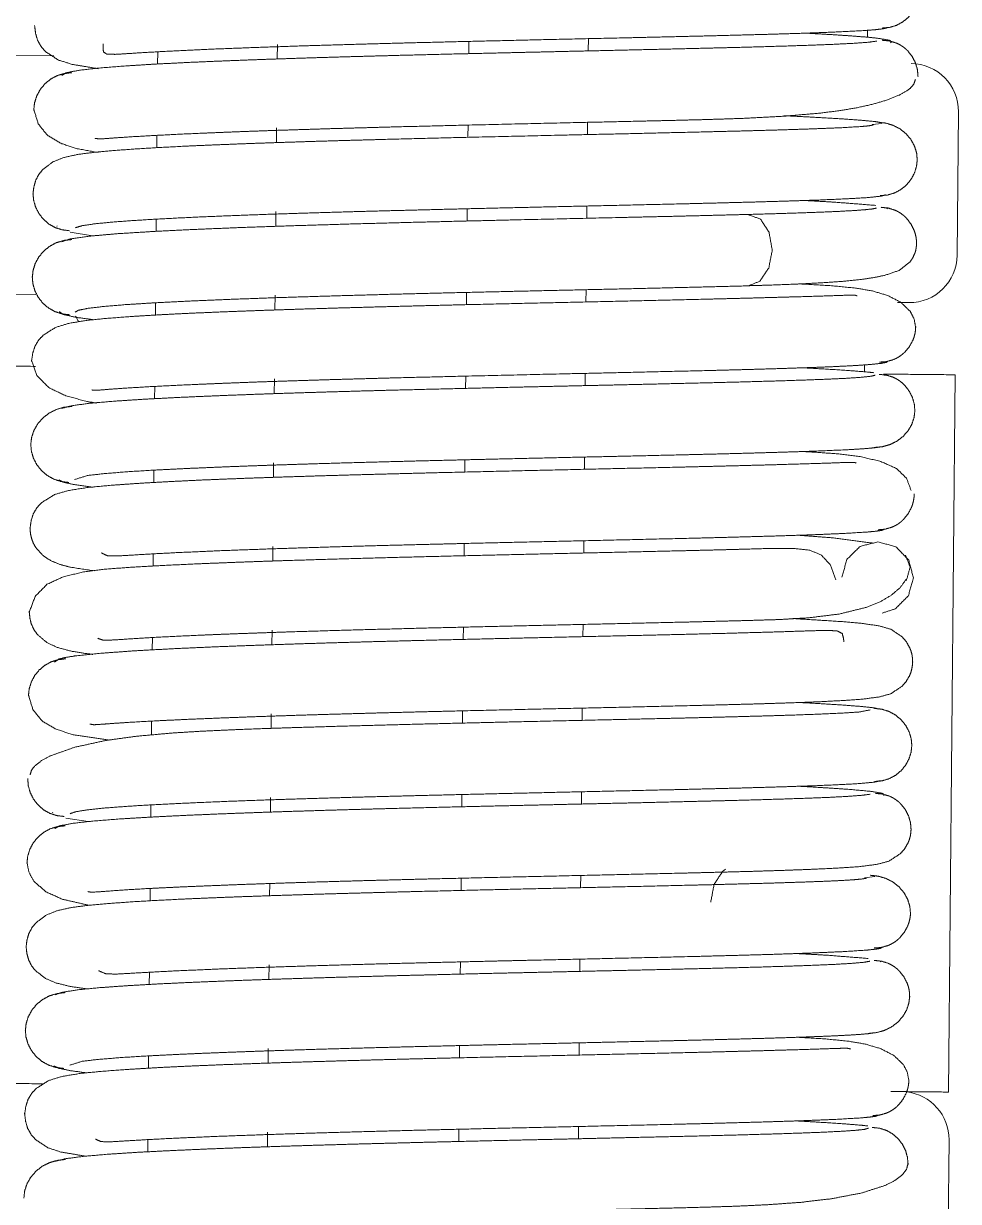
# Paper-space layout 'A3_1' of a CAD drawing. Header units: millimetres. Extents: x 0 to 420, y 0 to 297.
# Drawn here: x 191.699 to 195.608, y 49.193 to 54.119 of the extents above; entities that cross this region are included whole.
import ezdxf

# ---------------------------------------------------------------- set-up
doc = ezdxf.new("R2010")
doc.units = ezdxf.units.MM
doc.layers.add('170', color=7, linetype='Continuous', true_color=0xffffff)

psp = doc.layouts.new('A3_1')

# ---------------------------------------------------------------- linework, layer by layer
at = {"layer": '170', "color": 155, "linetype": 'Continuous', "lineweight": 13}
for p, q in [((195.2276, 54.0617), (195.2279, 54.0912)), ((193.5598, 53.9935), (193.5603, 54.0448)), ((194.0599, 54.005), (194.0604, 54.0562)), ((195.3232, 54.0392), (195.3304, 54.0434)), ((191.0097, 53.9922), (191.8253, 53.9848)), ((192.2598, 54.0011), (192.2593, 53.9497)), ((192.7601, 54.0319), (192.7596, 53.9711)), ((195.6022, 53.1503), (195.6077, 53.7502)), ((194.0567, 53.6552), (194.0572, 53.7065)), ((195.2468, 53.6965), (195.287, 53.7014)), ((192.2566, 53.6521), (192.2562, 53.6001)), ((192.7569, 53.6829), (192.7564, 53.6215)), ((193.5566, 53.6437), (193.5571, 53.695)), ((194.0535, 53.3054), (194.054, 53.3567)), ((192.7537, 53.3326), (192.7532, 53.2712)), ((193.5534, 53.294), (193.5539, 53.3452)), ((195.3088, 53.3447), (195.3119, 53.347)), ((191.8395, 53.273), (191.8378, 53.2703)), ((192.2534, 53.3012), (192.253, 53.2504)), ((191.8938, 53.2461), (191.9876, 53.2319)), ((194.0503, 52.9556), (194.0508, 53.0062)), ((191.0005, 52.9922), (191.7505, 52.9854)), ((192.7505, 52.983), (192.75, 52.9216)), ((193.5502, 52.9442), (193.5507, 52.9948)), ((192.2502, 52.9509), (192.2498, 52.9002)), ((195.3532, 52.9525), (195.4004, 52.9521)), ((195.2148, 52.6625), (195.2151, 52.692)), ((192.7473, 52.6327), (192.7468, 52.5713)), ((193.547, 52.5924), (193.5475, 52.645)), ((194.0471, 52.6052), (194.0476, 52.6564)), ((195.2988, 52.6478), (195.2991, 52.6483)), ((195.5666, 49.6504), (195.594, 52.6503)), ((192.247, 52.6019), (192.2466, 52.5505)), ((192.7441, 52.2824), (192.7436, 52.2217)), ((193.5438, 52.2439), (193.5443, 52.2952)), ((194.044, 52.2553), (194.0444, 52.3066)), ((192.2438, 52.2516), (192.2434, 52.2002)), ((192.741, 51.9327), (192.7404, 51.872)), ((193.5406, 51.8922), (193.5411, 51.9453)), ((194.0408, 51.9055), (194.0412, 51.9568)), ((192.2407, 51.9013), (192.2402, 51.8506)), ((192.7378, 51.5824), (192.7372, 51.521)), ((193.5374, 51.5443), (193.5379, 51.5949)), ((194.0376, 51.5557), (194.038, 51.6063)), ((192.2375, 51.5516), (192.237, 51.5002)), ((192.7346, 51.2328), (192.734, 51.172)), ((193.5342, 51.1938), (193.5347, 51.245)), ((194.0344, 51.2052), (194.0348, 51.2565)), ((192.2343, 51.202), (192.2337, 51.1426)), ((193.5311, 50.844), (193.5315, 50.8952)), ((194.0312, 50.8554), (194.0317, 50.9067)), ((195.2937, 50.8901), (195.3002, 50.894)), ((192.2311, 50.8516), (192.2306, 50.8002)), ((192.7314, 50.8824), (192.7308, 50.8217)), ((191.8205, 50.8209), (191.8191, 50.8187)), ((191.8752, 50.7952), (191.9683, 50.7815)), ((193.5278, 50.4922), (193.5283, 50.5454)), ((194.028, 50.5056), (194.0285, 50.5568)), ((195.2147, 50.5459), (195.2582, 50.5518)), ((192.2279, 50.502), (192.2274, 50.4506)), ((192.7281, 50.5228), (192.7276, 50.472)), ((194.0248, 50.1557), (194.0253, 50.207)), ((192.2247, 50.1516), (192.2242, 50.1002)), ((192.725, 50.1824), (192.7244, 50.1217)), ((193.5246, 50.1424), (193.5251, 50.1949)), ((195.2805, 50.1953), (195.2824, 50.1971)), ((194.0216, 49.8052), (194.0221, 49.8565)), ((192.7218, 49.8327), (192.7213, 49.772)), ((193.5215, 49.7938), (193.5219, 49.845)), ((192.2215, 49.8013), (192.221, 49.7506)), ((190.9704, 49.6924), (191.7204, 49.6855)), ((195.3703, 49.6522), (195.3255, 49.6526)), ((192.7186, 49.4831), (192.718, 49.4217)), ((193.5183, 49.4427), (193.5188, 49.4952)), ((194.0184, 49.4554), (194.0189, 49.5067)), ((195.2701, 49.4982), (195.2702, 49.4985)), ((192.2183, 49.4516), (192.2178, 49.4009)), ((195.5513, 47.5703), (195.5684, 49.4504))]:
    psp.add_line(p, q, dxfattribs=at)
for centre, start, end in [((195.4077, 53.7521), 359.4773, 89.4773), ((195.4022, 53.1521), 269.4773, 359.4773), ((191.7487, 52.7854), 25.5661, 33.1331), ((195.3684, 49.4522), 359.4773, 83.6892)]:
    psp.add_arc(centre, 0.2, start, end, dxfattribs=at)
for points, knots in [([(195.2893, 54.1003), (195.3198, 54.103), (195.3481, 54.1114), (195.3742, 54.1255), (195.3973, 54.1446), (195.4163, 54.1681), (195.4302, 54.1945), (195.4387, 54.2226), (195.4418, 54.2527)], [0, 0, 0.127864, 0.250865, 0.374905, 0.49996, 0.626217, 0.750906, 0.873629, 1, 1]), ([(191.7446, 54.1116), (191.7492, 54.0772), (191.7577, 54.0481), (191.7731, 54.0212), (191.7922, 54.0005), (191.8445, 53.9666), (191.9012, 53.9486), (192.0104, 53.9304)], [0, 0, 0.097376, 0.182114, 0.269148, 0.34808, 0.522929, 0.689551, 1, 1]), ([(192.0318, 54.0342), (192.031, 54.0214), (192.0327, 54.0004), (192.0471, 53.9913), (192.0819, 53.9903), (192.1373, 53.9937), (192.2107, 53.9983), (192.2978, 54.0032), (192.4831, 54.012), (192.6957, 54.0201), (192.9026, 54.027), (193.1232, 54.0334), (193.2265, 54.0362), (193.3311, 54.0389), (193.5774, 54.0449), (193.8829, 54.052), (194.2347, 54.0599), (194.4268, 54.0644), (194.6061, 54.0687), (194.7923, 54.0736), (194.9549, 54.0785), (195.1048, 54.0842), (195.2159, 54.09), (195.2585, 54.0933), (195.2886, 54.0967), (195.3071, 54.1003), (195.3117, 54.1041)], [0, 0, 0.003883, 0.010221, 0.015338, 0.025829, 0.042537, 0.064694, 0.091003, 0.146861, 0.210956, 0.273325, 0.339836, 0.370946, 0.402479, 0.476687, 0.56875, 0.674772, 0.732663, 0.786701, 0.842803, 0.891816, 0.937008, 0.970507, 0.983404, 0.992528, 0.998185, 1, 1]), ([(195.2668, 54.0457), (195.2316, 54.0411), (195.1712, 54.0366), (195.0945, 54.0327), (194.9981, 54.0288), (194.8953, 54.0254), (194.779, 54.022), (194.6653, 54.0189), (194.543, 54.0159), (194.3111, 54.0104), (194.0975, 54.0056), (193.9118, 54.0014), (193.7404, 53.9975), (193.5294, 53.9926), (193.2783, 53.9864), (193.1347, 53.9825), (192.9943, 53.9786), (192.8395, 53.9738), (192.6919, 53.9688), (192.5361, 53.9629), (192.3929, 53.9568), (192.2498, 53.9496), (192.1261, 53.942), (192.0148, 53.9332), (191.932, 53.924), (191.8769, 53.9134), (191.8583, 53.9024)], [0, 0, 0.010412, 0.02812, 0.050609, 0.078863, 0.108983, 0.143039, 0.176337, 0.212151, 0.280085, 0.342629, 0.397002, 0.447209, 0.508992, 0.582552, 0.624604, 0.665731, 0.711075, 0.754311, 0.799963, 0.841936, 0.883862, 0.920151, 0.952848, 0.977223, 0.993668, 1, 1]), ([(195.3231, 54.0487), (195.2698, 54.0578), (195.2271, 54.0621), (195.1733, 54.0665), (195.1136, 54.0706), (195.0452, 54.0748), (194.9732, 54.0788)], [0, 0, 0.15394, 0.276082, 0.429698, 0.599803, 0.794749, 1, 1]), ([(195.4386, 53.897), (195.4361, 53.9268), (195.4281, 53.9547), (195.4145, 53.981), (195.3961, 54.0045), (195.3853, 54.0147), (195.3736, 54.0237), (195.3609, 54.0315), (195.3476, 54.0378), (195.3194, 54.0464), (195.2892, 54.0493)], [0, 0, 0.125985, 0.248243, 0.372954, 0.498627, 0.561068, 0.623527, 0.685955, 0.748259, 0.872316, 1, 1]), ([(191.9001, 53.9135), (191.8682, 53.9101), (191.8387, 53.9012), (191.8114, 53.8864), (191.7875, 53.8667), (191.7678, 53.8425), (191.7533, 53.8154), (191.7445, 53.7866), (191.7413, 53.7559)], [0, 0, 0.129715, 0.253766, 0.37898, 0.504055, 0.630064, 0.753708, 0.875356, 1, 1]), ([(191.9976, 53.6393), (191.9996, 53.638), (192.0262, 53.6369), (192.0768, 53.6407), (192.1524, 53.6458), (192.2454, 53.6511), (192.3486, 53.6563), (192.4644, 53.6614), (192.5857, 53.6663), (192.7169, 53.6711), (192.8493, 53.6754), (192.9882, 53.6797), (193.1278, 53.6836), (193.271, 53.6875), (193.562, 53.6947), (193.9969, 53.7047), (194.2725, 53.7109), (194.4045, 53.7139), (194.5568, 53.7177), (194.7026, 53.7225), (194.8722, 53.7312), (195.0263, 53.7442), (195.1068, 53.7543), (195.1798, 53.7664), (195.2502, 53.7819), (195.3107, 53.7998), (195.3646, 53.8217), (195.4033, 53.8457), (195.4208, 53.8652), (195.4282, 53.8858)], [0, 0, 0.000694, 0.008365, 0.022954, 0.044772, 0.071593, 0.10133, 0.134711, 0.169669, 0.207463, 0.245604, 0.285605, 0.325794, 0.367041, 0.450835, 0.576076, 0.655442, 0.693429, 0.737294, 0.779304, 0.828199, 0.872695, 0.896048, 0.917353, 0.938135, 0.956279, 0.973023, 0.986126, 0.993673, 1, 1]), ([(191.7413, 53.7615), (191.76, 53.6999), (191.7983, 53.6517), (191.8543, 53.6183), (191.9233, 53.5957), (192.0102, 53.5799)], [0, 0, 0.182855, 0.357675, 0.542776, 0.748863, 1, 1]), ([(195.2533, 53.6968), (195.2489, 53.6942), (195.2317, 53.6913), (195.2016, 53.6885), (195.1148, 53.6834), (194.9879, 53.6783), (194.8484, 53.6739), (194.6847, 53.6695), (194.5322, 53.6657), (194.2274, 53.6586), (193.9444, 53.6523), (193.507, 53.6422), (193.2123, 53.6348), (193.0627, 53.6307), (192.9175, 53.6265), (192.7745, 53.6219), (192.6384, 53.6172), (192.5072, 53.6121), (192.385, 53.6068), (192.2698, 53.6009), (192.1658, 53.5947), (192.072, 53.5877), (191.9907, 53.5802), (191.9257, 53.5719), (191.8665, 53.5586), (191.8212, 53.5405), (191.7787, 53.5081), (191.7625, 53.4883), (191.7495, 53.4636), (191.7419, 53.4369), (191.7379, 53.4058)], [0, 0, 0.001437, 0.006259, 0.01464, 0.038755, 0.073975, 0.11267, 0.15805, 0.200361, 0.284871, 0.363354, 0.484641, 0.566379, 0.607867, 0.648142, 0.687789, 0.72556, 0.761948, 0.79586, 0.827843, 0.85672, 0.882808, 0.905426, 0.923594, 0.940415, 0.953945, 0.968776, 0.975856, 0.983611, 0.991306, 1, 1]), ([(195.2928, 53.7039), (195.2584, 53.7093), (195.1985, 53.715), (195.1215, 53.7205), (195.0248, 53.7262), (194.8779, 53.7338)], [0, 0, 0.083532, 0.228239, 0.413685, 0.646409, 1, 1]), ([(195.4356, 53.5471), (195.4328, 53.5777), (195.424, 53.6066), (195.4092, 53.6337), (195.3887, 53.6582), (195.3638, 53.6783), (195.3349, 53.6934), (195.3037, 53.7028), (195.2695, 53.7068)], [0, 0, 0.120345, 0.238591, 0.359597, 0.484531, 0.609907, 0.737478, 0.865097, 1, 1]), ([(195.2804, 53.3992), (195.3115, 53.4021), (195.3403, 53.4106), (195.367, 53.4249), (195.3904, 53.4441), (195.4097, 53.4678), (195.4239, 53.4943), (195.4325, 53.5226), (195.4357, 53.5528)], [0, 0, 0.12899, 0.252655, 0.377419, 0.50248, 0.628514, 0.752613, 0.874651, 1, 1]), ([(191.738, 53.4117), (191.7406, 53.3811), (191.7487, 53.3523), (191.7625, 53.3252), (191.7814, 53.3008), (191.8046, 53.2808), (191.8311, 53.2658), (191.8598, 53.2565), (191.891, 53.2527)], [0, 0, 0.125601, 0.24791, 0.372204, 0.49833, 0.623439, 0.748041, 0.871395, 1, 1]), ([(191.9151, 53.2651), (191.9422, 53.2734), (191.9949, 53.2814), (192.0658, 53.2885), (192.1566, 53.2953), (192.2543, 53.3013), (192.3656, 53.307), (192.4754, 53.312), (192.5944, 53.3167), (192.7055, 53.3208), (192.8225, 53.3247), (192.927, 53.328), (193.0347, 53.3312), (193.1266, 53.3337), (193.22, 53.3362), (193.3916, 53.3406), (193.6032, 53.3458), (193.8555, 53.3516), (194.1412, 53.358), (194.4467, 53.365), (194.605, 53.3689), (194.7513, 53.3727), (194.8974, 53.3769), (195.0238, 53.3812), (195.137, 53.386), (195.2216, 53.3909), (195.2799, 53.3966), (195.3026, 53.4025)], [0, 0, 0.008329, 0.024056, 0.045046, 0.0719, 0.100748, 0.133608, 0.165988, 0.201099, 0.233876, 0.268375, 0.299196, 0.330953, 0.358059, 0.385602, 0.436202, 0.49858, 0.572976, 0.657212, 0.747282, 0.793955, 0.837077, 0.880165, 0.917456, 0.950857, 0.975813, 0.993082, 1, 1]), ([(195.2625, 53.3586), (195.0904, 53.3721), (194.9682, 53.379)], [0, 0, 0.585079, 1, 1]), ([(194.7277, 53.3208), (194.5672, 53.3167), (194.3941, 53.3125), (194.1984, 53.3081), (193.7684, 53.2984), (193.5415, 53.2931), (193.3049, 53.2873), (193.0733, 53.2811), (192.8424, 53.2741), (192.6268, 53.2668), (192.4225, 53.2585), (192.2438, 53.2498), (192.0897, 53.2401), (191.9726, 53.2299), (191.8939, 53.2186), (191.859, 53.2067)], [0, 0, 0.055881, 0.116142, 0.184246, 0.333944, 0.412936, 0.495327, 0.575937, 0.656361, 0.731433, 0.802605, 0.864858, 0.918597, 0.959522, 0.987175, 1, 1]), ([(194.7261, 53.3207), (194.7798, 53.3014), (194.8159, 53.2462), (194.8291, 53.1715)], [0, 0, 0.287106, 0.618658, 1, 1]), ([(195.2652, 53.3473), (195.2471, 53.3437), (195.2147, 53.3403), (195.1678, 53.3369), (195.1065, 53.3336), (195.0309, 53.3304), (194.9422, 53.3271), (194.8411, 53.324), (194.7277, 53.3208)], [0, 0, 0.034154, 0.094765, 0.182055, 0.296079, 0.436518, 0.601351, 0.789241, 1, 1]), ([(195.4325, 53.1971), (195.4321, 53.212), (195.4302, 53.2266), (195.4269, 53.241), (195.422, 53.2551), (195.4085, 53.2817), (195.3903, 53.3052), (195.3796, 53.3155), (195.3679, 53.3246), (195.3553, 53.3324), (195.342, 53.3388), (195.314, 53.3475), (195.2841, 53.3506)], [0, 0, 0.062532, 0.124515, 0.186978, 0.2497, 0.375183, 0.500538, 0.562965, 0.625328, 0.687599, 0.74971, 0.873162, 1, 1]), ([(191.9005, 53.2158), (191.8671, 53.2121), (191.8364, 53.2029), (191.8079, 53.1878), (191.7831, 53.1678), (191.7626, 53.1433), (191.7476, 53.1159), (191.7384, 53.0868), (191.7351, 53.0557)], [0, 0, 0.132191, 0.257888, 0.38432, 0.50955, 0.635074, 0.757438, 0.877485, 1, 1]), ([(194.7293, 53.0227), (194.7796, 53.0241), (194.8276, 53.0255), (194.9438, 53.03), (195.0465, 53.0355), (195.1272, 53.0412), (195.1994, 53.0486), (195.2535, 53.0566), (195.3011, 53.0665), (195.3593, 53.0865), (195.4048, 53.1219), (195.4162, 53.1381), (195.4259, 53.1597), (195.4287, 53.1693), (195.431, 53.1808), (195.432, 53.1911), (195.4326, 53.2028)], [0, 0, 0.06439, 0.125926, 0.274841, 0.406594, 0.510198, 0.603213, 0.673208, 0.735525, 0.814359, 0.888256, 0.91357, 0.94394, 0.956765, 0.971671, 0.984991, 1, 1]), ([(194.8291, 53.1715), (194.8291, 53.1715), (194.8145, 53.0968), (194.7774, 53.0416), (194.7293, 53.0221)], [0, 0, 0.000106, 0.391312, 0.73327, 1, 1]), ([(191.7351, 53.0615), (191.7377, 53.0307), (191.746, 53.0018), (191.7599, 52.9745), (191.7791, 52.95), (191.8025, 52.9299), (191.8295, 52.9147), (191.8586, 52.9052), (191.8903, 52.9013)], [0, 0, 0.12489, 0.246755, 0.370534, 0.496575, 0.621622, 0.74674, 0.870529, 1, 1]), ([(191.9142, 52.9119), (191.9274, 52.9199), (191.9651, 52.9277), (192.0312, 52.9357), (192.1236, 52.9435), (192.2474, 52.9513), (192.3955, 52.9587), (192.573, 52.9661), (192.7704, 52.9732), (192.9939, 52.9801), (193.2304, 52.9867), (193.4857, 52.9931), (193.7439, 52.9991), (194.2626, 53.0108), (194.5053, 53.0166), (194.7285, 53.0221)], [0, 0, 0.005471, 0.019134, 0.042757, 0.075642, 0.119635, 0.172208, 0.235223, 0.305296, 0.384606, 0.468515, 0.559076, 0.650668, 0.834691, 0.920813, 1, 1]), ([(195.4289, 52.8471), (195.4225, 52.883), (195.4067, 52.9147), (195.3669, 52.9532), (195.3112, 52.9821), (195.2479, 53.0009), (195.1772, 53.0129), (195.0773, 53.0226), (194.9691, 53.029), (194.9394, 53.0305)], [0, 0, 0.064462, 0.126881, 0.224699, 0.335515, 0.452228, 0.578881, 0.756048, 0.947504, 1, 1]), ([(195.1848, 52.9798), (195.176, 52.9829), (195.1566, 52.9834), (195.1285, 52.9826), (195.0465, 52.9799), (194.944, 52.9767), (194.8211, 52.9733), (194.6874, 52.9698), (194.5387, 52.9661), (194.2256, 52.9588), (193.8914, 52.9513), (193.544, 52.9433), (193.3702, 52.9391), (193.1984, 52.9346), (193.031, 52.93), (192.8693, 52.9252), (192.7107, 52.92), (192.5611, 52.9145), (192.4157, 52.9085), (192.2826, 52.902), (192.1583, 52.8945), (192.0513, 52.8866), (191.9636, 52.8779), (191.8878, 52.8653), (191.8326, 52.8485), (191.781, 52.8157), (191.7617, 52.7954), (191.746, 52.7689), (191.737, 52.74), (191.7319, 52.7057)], [0, 0, 0.002647, 0.008103, 0.016034, 0.039189, 0.068137, 0.10285, 0.140589, 0.182569, 0.270961, 0.365291, 0.463358, 0.512439, 0.560932, 0.608191, 0.653854, 0.698628, 0.740868, 0.781949, 0.819557, 0.854693, 0.884988, 0.909859, 0.931535, 0.947819, 0.965071, 0.972976, 0.981682, 0.990216, 1, 1]), ([(191.8481, 52.9137), (191.8657, 52.902), (191.9201, 52.8902), (191.9913, 52.8806)], [0, 0, 0.142238, 0.516969, 1, 1]), ([(195.2771, 52.7031), (195.3073, 52.7054), (195.3356, 52.7135), (195.349, 52.7196), (195.3618, 52.7271), (195.3737, 52.736), (195.3846, 52.746), (195.4033, 52.7691), (195.4174, 52.7953), (195.4225, 52.8092), (195.4262, 52.8235), (195.4283, 52.838), (195.429, 52.8528)], [0, 0, 0.127412, 0.251238, 0.313455, 0.375865, 0.438257, 0.50066, 0.625823, 0.751033, 0.81361, 0.87588, 0.937664, 1, 1]), ([(191.732, 52.7116), (191.7541, 52.6472), (191.8046, 52.5964), (191.8751, 52.5624), (191.9636, 52.5386), (192.0035, 52.5315)], [0, 0, 0.194257, 0.398888, 0.622423, 0.884207, 1, 1]), ([(191.9842, 52.5872), (191.9863, 52.5859), (192.0124, 52.5859), (192.0614, 52.59), (192.1311, 52.5949), (192.2163, 52.5999), (192.314, 52.605), (192.4242, 52.6101), (192.5435, 52.615), (192.6727, 52.6199), (192.8076, 52.6245), (192.9496, 52.6289), (193.0935, 52.6331), (193.2417, 52.6371), (193.5334, 52.6443), (193.9651, 52.6543), (194.2471, 52.6606), (194.5542, 52.6678), (194.7084, 52.6718), (194.8754, 52.6766), (195.0194, 52.6816), (195.0893, 52.6845), (195.1503, 52.6874), (195.2054, 52.6907), (195.2494, 52.6942), (195.2839, 52.698), (195.3055, 52.702), (195.3142, 52.7073)], [0, 0, 0.000721, 0.008556, 0.023286, 0.044254, 0.069837, 0.099191, 0.132261, 0.168065, 0.206842, 0.247332, 0.289926, 0.333113, 0.377563, 0.465075, 0.594561, 0.679154, 0.77127, 0.817535, 0.867637, 0.910856, 0.931833, 0.950147, 0.966703, 0.979922, 0.990344, 0.996919, 1, 1]), ([(195.2529, 52.659), (195.2322, 52.6612), (195.1529, 52.6678), (195.0447, 52.6746), (194.9597, 52.6793)], [0, 0, 0.070673, 0.341327, 0.710415, 1, 1]), ([(195.2599, 52.6488), (195.243, 52.6441), (195.2006, 52.6396), (195.1399, 52.6356), (195.0587, 52.6318), (194.9686, 52.6283), (194.8641, 52.6249), (194.7598, 52.6219), (194.6462, 52.6189), (194.5395, 52.6162), (194.326, 52.6112), (194.1321, 52.6068), (193.957, 52.6029), (193.7677, 52.5986), (193.5364, 52.5932), (193.2648, 52.5865), (193.1214, 52.5827), (192.9621, 52.5781), (192.8086, 52.5734), (192.645, 52.5678), (192.4926, 52.5619), (192.3381, 52.5551), (192.2014, 52.5479), (192.0742, 52.5396), (191.9745, 52.5309), (191.8999, 52.5209), (191.8607, 52.5105)], [0, 0, 0.005147, 0.017659, 0.035536, 0.059414, 0.085901, 0.116623, 0.147251, 0.180653, 0.211988, 0.274723, 0.331693, 0.38316, 0.438764, 0.506734, 0.586538, 0.62868, 0.675508, 0.720608, 0.768702, 0.813498, 0.858931, 0.899141, 0.936569, 0.96599, 0.988098, 1, 1]), ([(195.4257, 52.4971), (195.4232, 52.5272), (195.4152, 52.5555), (195.4017, 52.5821), (195.3833, 52.6059), (195.3725, 52.6163), (195.3608, 52.6255), (195.3481, 52.6334), (195.3348, 52.64), (195.3066, 52.6488), (195.2764, 52.6521)], [0, 0, 0.126419, 0.249188, 0.374117, 0.500028, 0.562508, 0.624991, 0.68727, 0.749542, 0.872969, 1, 1]), ([(191.9022, 52.5182), (191.867, 52.5142), (191.8347, 52.5048), (191.8048, 52.4895), (191.7789, 52.4692), (191.7574, 52.4443), (191.7417, 52.4167), (191.7321, 52.3873), (191.7287, 52.356)], [0, 0, 0.135197, 0.262938, 0.390855, 0.516323, 0.641214, 0.762055, 0.880063, 1, 1]), ([(195.2551, 52.346), (195.2897, 52.3494), (195.3214, 52.3582), (195.3507, 52.3728), (195.3763, 52.3925), (195.3974, 52.4166), (195.4129, 52.4435), (195.4224, 52.4722), (195.4258, 52.5028)], [0, 0, 0.135484, 0.263397, 0.391289, 0.516811, 0.64161, 0.762372, 0.880202, 1, 1]), ([(191.7287, 52.3616), (191.7314, 52.3307), (191.7399, 52.3015), (191.7542, 52.274), (191.7739, 52.2493), (191.7979, 52.2289), (191.8255, 52.2135), (191.8555, 52.2039), (191.8881, 52.1997)], [0, 0, 0.123536, 0.244371, 0.367356, 0.493072, 0.618274, 0.744137, 0.869022, 1, 1]), ([(191.9119, 52.2122), (191.9683, 52.2293), (192.0407, 52.2374), (192.1408, 52.2452), (192.2519, 52.2519), (192.3813, 52.2583), (192.5083, 52.2638), (192.6466, 52.2691), (192.7731, 52.2735), (192.9062, 52.2777), (193.0213, 52.2811), (193.1395, 52.2844), (193.3407, 52.2897), (193.5455, 52.2947), (193.728, 52.299), (193.9938, 52.305), (194.1908, 52.3094), (194.4418, 52.3152), (194.5753, 52.3184), (194.7301, 52.3224), (194.8698, 52.3264), (195.0146, 52.3312), (195.131, 52.3361), (195.1828, 52.339), (195.2243, 52.3419), (195.2574, 52.3451), (195.2786, 52.3484)], [0, 0, 0.017486, 0.039079, 0.06885, 0.101846, 0.14028, 0.177965, 0.219023, 0.256566, 0.296057, 0.330185, 0.365256, 0.424951, 0.485705, 0.539847, 0.61868, 0.677119, 0.751575, 0.791161, 0.837108, 0.878557, 0.921509, 0.956064, 0.971436, 0.983769, 0.993642, 1, 1]), ([(195.4102, 52.166), (195.3905, 52.2174), (195.3493, 52.2579), (195.2793, 52.2891), (195.1907, 52.3091), (195.1021, 52.3198), (195.0082, 52.3264), (194.953, 52.3295)], [0, 0, 0.106133, 0.217361, 0.365071, 0.540163, 0.712212, 0.893475, 1, 1]), ([(195.1804, 52.2808), (195.1739, 52.2834), (195.1573, 52.284), (195.1327, 52.2833), (195.0599, 52.2808), (194.9667, 52.2778), (194.8539, 52.2745), (194.7282, 52.2711), (194.5878, 52.2675), (194.4412, 52.264), (194.123, 52.2567), (193.7837, 52.2491), (193.4356, 52.2409), (193.2627, 52.2365), (193.0933, 52.232), (192.9288, 52.2273), (192.7649, 52.2221), (192.6097, 52.2167), (192.4559, 52.2106), (192.3148, 52.2039), (192.1805, 52.1962), (192.0645, 52.1881), (191.9683, 52.1791), (191.886, 52.1661), (191.8281, 52.1492), (191.7748, 52.1161), (191.7554, 52.0957), (191.7395, 52.069), (191.7305, 52.0402), (191.7254, 52.0058)], [0, 0, 0.001984, 0.006656, 0.013603, 0.034145, 0.060454, 0.092291, 0.127747, 0.167373, 0.208723, 0.29852, 0.394235, 0.492454, 0.54123, 0.589034, 0.63547, 0.681706, 0.725502, 0.768939, 0.808782, 0.846714, 0.879527, 0.906786, 0.93028, 0.947285, 0.964995, 0.972922, 0.981688, 0.990199, 1, 1]), ([(191.8467, 52.2103), (191.8659, 52.2006), (191.9112, 52.1907), (191.9891, 52.18)], [0, 0, 0.146947, 0.463652, 1, 1]), ([(195.2715, 52.0021), (195.3015, 52.0046), (195.3296, 52.0128), (195.343, 52.019), (195.3558, 52.0266), (195.3676, 52.0355), (195.3784, 52.0456), (195.3971, 52.0688), (195.4111, 52.0951), (195.4162, 52.1091), (195.4199, 52.1235), (195.422, 52.1381), (195.4227, 52.1529)], [0, 0, 0.126779, 0.250189, 0.31233, 0.374623, 0.43701, 0.499377, 0.624728, 0.750222, 0.812949, 0.875436, 0.937443, 1, 1]), ([(191.7255, 52.0117), (191.7274, 51.987), (191.7321, 51.965), (191.7404, 51.9439), (191.7511, 51.926), (191.78, 51.8942), (191.812, 51.8731), (191.8527, 51.8563), (191.8948, 51.8455), (191.9945, 51.8302)], [0, 0, 0.068814, 0.131131, 0.194026, 0.252006, 0.370952, 0.477434, 0.599428, 0.720189, 1, 1]), ([(192.0237, 51.9051), (192.0499, 51.8934), (192.0937, 51.8928), (192.1585, 51.8965), (192.2385, 51.9012), (192.3318, 51.9061), (192.5263, 51.9147), (192.7468, 51.9227), (192.9592, 51.9294), (193.1839, 51.9358), (193.3939, 51.9411), (193.5172, 51.9441), (193.7938, 51.9506), (194.1217, 51.958), (194.48, 51.9663), (194.6543, 51.9707), (194.8338, 51.9757), (194.9884, 51.9807), (195.1278, 51.9866), (195.2273, 51.9927), (195.2637, 51.9961), (195.2874, 51.9997), (195.2999, 52.0052)], [0, 0, 0.008773, 0.022119, 0.041889, 0.066292, 0.094754, 0.15407, 0.221296, 0.286072, 0.354552, 0.418555, 0.45614, 0.54043, 0.640355, 0.749573, 0.802695, 0.857396, 0.90453, 0.947035, 0.977411, 0.988539, 0.995856, 1, 1]), ([(195.2467, 51.9467), (195.0802, 51.9684), (194.9318, 51.9795)], [0, 0, 0.530032, 1, 1]), ([(195.0955, 51.7926), (195.0729, 51.8541), (195.0349, 51.896), (194.9859, 51.9168), (194.9165, 51.9241), (194.8262, 51.924), (194.7142, 51.9209), (194.5932, 51.9177), (194.4611, 51.9145), (194.1866, 51.9082), (193.9025, 51.9018), (193.6261, 51.8955), (193.3479, 51.8888), (193.0752, 51.8816), (192.8161, 51.8739), (192.686, 51.8696), (192.5624, 51.865), (192.4413, 51.8602), (192.3294, 51.8551), (192.2243, 51.8497), (192.1281, 51.8439), (192.0359, 51.8368), (191.9496, 51.8257), (191.8655, 51.8058), (191.7965, 51.7739), (191.7471, 51.7232), (191.7221, 51.6559)], [0, 0, 0.018631, 0.034694, 0.04982, 0.069625, 0.095286, 0.127121, 0.161528, 0.199065, 0.277103, 0.357837, 0.436386, 0.515484, 0.592989, 0.666651, 0.703634, 0.738781, 0.77321, 0.805035, 0.834948, 0.862315, 0.888594, 0.913342, 0.937879, 0.959499, 0.979595, 1, 1]), ([(195.12, 51.8033), (195.1413, 51.8778), (195.1961, 51.9325), (195.2712, 51.9513), (195.346, 51.9311), (195.3998, 51.8754), (195.4197, 51.8005)], [0, 0, 0.166725, 0.333381, 0.49998, 0.666598, 0.833263, 1, 1]), ([(195.3902, 51.7904), (195.4056, 51.8454), (195.3863, 51.8955)], [0, 0, 0.515309, 1, 1]), ([(192.0095, 51.548), (192.0319, 51.54), (192.0791, 51.5413), (192.1503, 51.5462), (192.2402, 51.5516), (192.3444, 51.5569), (192.4548, 51.5619), (192.5739, 51.5667), (192.6964, 51.5711), (192.8261, 51.5755), (193.0847, 51.5832), (193.3573, 51.5904), (193.6372, 51.5971), (193.9151, 51.6034), (194.1997, 51.6098), (194.4744, 51.6161), (194.6049, 51.6194), (194.7285, 51.6226), (194.8568, 51.6265), (194.9798, 51.6337), (195.1094, 51.6496), (195.2249, 51.6782), (195.2797, 51.7007), (195.3259, 51.7274), (195.3635, 51.7596), (195.39, 51.796)], [0, 0, 0.006955, 0.020712, 0.041509, 0.067789, 0.098195, 0.130419, 0.16517, 0.200912, 0.238723, 0.314151, 0.393652, 0.475283, 0.556309, 0.639323, 0.719427, 0.757476, 0.793525, 0.830936, 0.866865, 0.904945, 0.939637, 0.956878, 0.972443, 0.986882, 1, 1]), ([(195.4197, 51.8005), (195.4197, 51.8005), (195.3984, 51.726), (195.3436, 51.6713), (195.2889, 51.6537)], [0, 0, 0.000097, 0.364863, 0.729491, 1, 1]), ([(191.7222, 51.6616), (191.7252, 51.6324), (191.7313, 51.6071), (191.7427, 51.583), (191.757, 51.5636), (191.7964, 51.53), (191.8395, 51.51), (191.8985, 51.4942), (191.9636, 51.4839), (191.9881, 51.4808)], [0, 0, 0.082311, 0.155124, 0.229662, 0.297267, 0.442242, 0.575397, 0.746168, 0.930758, 1, 1]), ([(195.4163, 51.4472), (195.4156, 51.4641), (195.4134, 51.4796), (195.4094, 51.4949), (195.4041, 51.5085), (195.3894, 51.5345), (195.3728, 51.5538), (195.3256, 51.5858), (195.2768, 51.5998), (195.2057, 51.6105), (195.1226, 51.6179), (194.9154, 51.6308)], [0, 0, 0.028812, 0.055359, 0.082238, 0.107017, 0.157683, 0.200869, 0.297684, 0.38389, 0.505925, 0.647539, 1, 1]), ([(195.128, 51.5329), (195.1277, 51.5454), (195.1217, 51.5683), (195.1012, 51.579), (195.0596, 51.5814), (194.9966, 51.5797), (194.9178, 51.5771), (194.8254, 51.5742), (194.6329, 51.5689), (194.4145, 51.5635), (194.2039, 51.5587), (193.8772, 51.5514), (193.6496, 51.5462), (193.374, 51.5396), (193.2229, 51.5357), (193.046, 51.5309), (192.8748, 51.5258), (192.6852, 51.5195), (192.5087, 51.5128), (192.3258, 51.5047), (192.167, 51.496), (192.0217, 51.4856), (191.9155, 51.4746), (191.8752, 51.4683), (191.8475, 51.4618), (191.8286, 51.449)], [0, 0, 0.003749, 0.010827, 0.017771, 0.030235, 0.049114, 0.072735, 0.100399, 0.158072, 0.223499, 0.286577, 0.384425, 0.452586, 0.53515, 0.580425, 0.633416, 0.684678, 0.741488, 0.794381, 0.849202, 0.896847, 0.940466, 0.972435, 0.984633, 0.993167, 1, 1]), ([(191.8753, 51.4622), (191.8439, 51.4589), (191.815, 51.4501), (191.7881, 51.4355), (191.7645, 51.4159), (191.7451, 51.3919), (191.7309, 51.365), (191.7222, 51.3363), (191.719, 51.3057)], [0, 0, 0.128745, 0.252091, 0.376862, 0.501869, 0.628031, 0.752218, 0.874487, 1, 1]), ([(191.9755, 51.1895), (191.9918, 51.1866), (192.0154, 51.1879), (192.0477, 51.1903), (192.089, 51.1933), (192.1369, 51.1964), (192.2461, 51.2026), (192.3749, 51.2087), (192.514, 51.2145), (192.6672, 51.2203), (192.8229, 51.2255), (192.9877, 51.2305), (193.155, 51.2352), (193.3269, 51.2397), (193.5014, 51.244), (193.8505, 51.2521), (194.1875, 51.2596), (194.5019, 51.2669), (194.6471, 51.2706), (194.7868, 51.2744), (194.9136, 51.2785), (195.0307, 51.2831), (195.1302, 51.2881), (195.2092, 51.2938), (195.2776, 51.3031), (195.325, 51.3162), (195.3715, 51.3472), (195.3882, 51.3662), (195.4033, 51.3918), (195.4087, 51.4053), (195.4129, 51.4205), (195.4153, 51.436), (195.4164, 51.4529)], [0, 0, 0.004705, 0.011418, 0.020578, 0.03232, 0.045942, 0.076925, 0.11349, 0.152937, 0.196392, 0.240563, 0.287292, 0.334725, 0.383446, 0.432927, 0.53192, 0.62746, 0.716585, 0.757744, 0.797353, 0.833321, 0.866531, 0.894765, 0.917215, 0.93678, 0.950743, 0.966576, 0.973751, 0.982158, 0.98629, 0.990762, 0.9952, 1, 1]), ([(191.7191, 51.3115), (191.7379, 51.2496), (191.7774, 51.201), (191.8351, 51.1676), (191.9065, 51.1449), (192.0573, 51.1222)], [0, 0, 0.153656, 0.302145, 0.460277, 0.638147, 1, 1]), ([(195.2392, 51.2487), (195.1947, 51.2402), (195.1261, 51.2356), (195.0276, 51.231), (194.9163, 51.227), (194.7852, 51.2231), (194.6562, 51.2196), (194.515, 51.216), (194.386, 51.213), (194.1328, 51.2072), (193.7812, 51.1993), (193.5455, 51.1938), (193.3005, 51.1879), (193.0612, 51.1815), (192.9418, 51.178), (192.8258, 51.1745), (192.7038, 51.1705), (192.5857, 51.1661), (192.4476, 51.1598), (192.3164, 51.1517), (192.1711, 51.1385), (192.0414, 51.1206), (191.9131, 51.0926), (191.8136, 51.0575), (191.7717, 51.0352), (191.7424, 51.0111), (191.7311, 50.9944), (191.726, 50.977)], [0, 0, 0.012706, 0.032024, 0.059707, 0.090955, 0.127763, 0.163988, 0.203636, 0.239863, 0.310947, 0.409686, 0.475843, 0.544649, 0.611851, 0.645367, 0.677938, 0.712219, 0.745396, 0.784195, 0.821098, 0.862042, 0.898802, 0.935657, 0.96528, 0.978597, 0.989231, 0.994903, 1, 1]), ([(195.2766, 51.2523), (195.2503, 51.2577), (195.1984, 51.2633), (195.1293, 51.2687), (195.0398, 51.2743), (194.9456, 51.2795)], [0, 0, 0.080792, 0.237798, 0.44649, 0.716149, 1, 1]), ([(195.413, 51.0972), (195.4103, 51.1277), (195.4018, 51.1564), (195.3876, 51.1833), (195.368, 51.2076), (195.344, 51.2275), (195.3165, 51.2425), (195.2867, 51.2516), (195.2541, 51.2554)], [0, 0, 0.122988, 0.243297, 0.365967, 0.491494, 0.616727, 0.742843, 0.868237, 1, 1]), ([(195.257, 50.949), (195.2883, 50.952), (195.3172, 50.9605), (195.344, 50.9747), (195.3676, 50.994), (195.387, 51.0177), (195.4012, 51.0443), (195.4099, 51.0726), (195.4131, 51.1029)], [0, 0, 0.129416, 0.253265, 0.378127, 0.50324, 0.629249, 0.753143, 0.874981, 1, 1]), ([(191.716, 50.9617), (191.7186, 50.9312), (191.7267, 50.9024), (191.7403, 50.8753), (191.7592, 50.851), (191.7823, 50.831), (191.8087, 50.816), (191.8373, 50.8067), (191.8684, 50.803)], [0, 0, 0.125796, 0.248258, 0.37263, 0.49883, 0.623849, 0.748346, 0.87158, 1, 1]), ([(191.8931, 50.8146), (191.9174, 50.8229), (191.9672, 50.8309), (192.035, 50.838), (192.123, 50.8448), (192.2191, 50.8508), (192.3292, 50.8565), (192.4381, 50.8615), (192.5562, 50.8663), (192.6664, 50.8704), (192.7825, 50.8743), (192.8861, 50.8776), (192.9929, 50.8808), (193.0843, 50.8834), (193.1772, 50.8859), (193.3483, 50.8903), (193.5597, 50.8955), (193.8124, 50.9013), (194.0995, 50.9078), (194.4068, 50.9148), (194.566, 50.9186), (194.713, 50.9224), (194.8603, 50.9267), (194.9887, 50.9309), (195.1051, 50.9357), (195.1932, 50.9406), (195.2541, 50.9462), (195.2788, 50.9521)], [0, 0, 0.007561, 0.022447, 0.042538, 0.068591, 0.096967, 0.129484, 0.161637, 0.196498, 0.229029, 0.263271, 0.293827, 0.325363, 0.352311, 0.379735, 0.430195, 0.49255, 0.567116, 0.651803, 0.742454, 0.7894, 0.832756, 0.876232, 0.914108, 0.948481, 0.974478, 0.992537, 1, 1]), ([(195.2388, 50.8961), (195.2044, 50.8914), (195.1447, 50.887), (195.068, 50.883), (194.9717, 50.8792), (194.8693, 50.8758), (194.7537, 50.8723), (194.6405, 50.8693), (194.5187, 50.8663), (194.2874, 50.8608), (194.0738, 50.856), (193.8881, 50.8518), (193.7166, 50.8479), (193.5056, 50.843), (193.2544, 50.8368), (193.1108, 50.8329), (192.9705, 50.829), (192.8157, 50.8242), (192.6681, 50.8192), (192.5118, 50.8134), (192.3679, 50.8072), (192.2242, 50.8), (192.0998, 50.7925), (191.9884, 50.7837), (191.9055, 50.7745), (191.8497, 50.764), (191.8301, 50.753)], [0, 0, 0.010167, 0.027711, 0.050175, 0.0784, 0.108397, 0.142272, 0.1754, 0.211075, 0.278832, 0.341364, 0.395754, 0.445985, 0.507779, 0.581344, 0.623389, 0.664504, 0.709842, 0.753088, 0.798861, 0.841026, 0.88317, 0.919639, 0.952377, 0.976782, 0.993416, 1, 1]), ([(195.2923, 50.8995), (195.2382, 50.9084), (195.1456, 50.9167), (195.0137, 50.9253), (194.9443, 50.9292)], [0, 0, 0.156944, 0.422905, 0.801034, 1, 1]), ([(195.4098, 50.7472), (195.4072, 50.777), (195.3992, 50.805), (195.3857, 50.8313), (195.3673, 50.8548), (195.3566, 50.865), (195.3448, 50.874), (195.3322, 50.8818), (195.3188, 50.8881), (195.2907, 50.8967), (195.2605, 50.8996)], [0, 0, 0.126095, 0.248458, 0.373232, 0.498893, 0.561323, 0.623748, 0.686136, 0.748481, 0.87244, 1, 1]), ([(191.8723, 50.7639), (191.8402, 50.7605), (191.8106, 50.7515), (191.7832, 50.7367), (191.7592, 50.717), (191.7393, 50.6927), (191.7248, 50.6656), (191.716, 50.6367), (191.7127, 50.606)], [0, 0, 0.129931, 0.254132, 0.379498, 0.504568, 0.630548, 0.754057, 0.875576, 1, 1]), ([(191.9673, 50.4888), (191.9809, 50.4861), (192.0331, 50.4892), (192.1148, 50.4954), (192.2171, 50.5015), (192.3375, 50.5073), (192.4698, 50.513), (192.6164, 50.5187), (192.7682, 50.524), (192.9295, 50.5291), (193.095, 50.5338), (193.2657, 50.5384), (193.4397, 50.5427), (193.7893, 50.5509), (194.129, 50.5585), (194.4498, 50.5659), (194.5995, 50.5696), (194.7462, 50.5735), (194.8797, 50.5777), (195.0047, 50.5824), (195.1108, 50.5876), (195.1954, 50.5934), (195.2677, 50.6028), (195.3169, 50.616), (195.3646, 50.6472), (195.3815, 50.6662), (195.3966, 50.6919), (195.4021, 50.7054), (195.4064, 50.7206), (195.4088, 50.7361), (195.4098, 50.753)], [0, 0, 0.003941, 0.018766, 0.041965, 0.071006, 0.105154, 0.142665, 0.18423, 0.227266, 0.272992, 0.319916, 0.368296, 0.417593, 0.516682, 0.612934, 0.70385, 0.746299, 0.78786, 0.825723, 0.861156, 0.891253, 0.915275, 0.935917, 0.95035, 0.966504, 0.9737, 0.98215, 0.986281, 0.990764, 0.995193, 1, 1]), ([(191.7128, 50.6117), (191.7216, 50.5683), (191.7428, 50.5306), (191.7922, 50.4882), (191.8601, 50.4569), (191.9699, 50.4321)], [0, 0, 0.130023, 0.257403, 0.449081, 0.668811, 1, 1]), ([(195.2241, 50.5466), (195.2207, 50.5443), (195.2045, 50.5415), (195.175, 50.5387), (195.1352, 50.5361), (195.0841, 50.5335), (195.0269, 50.5311), (194.9609, 50.5287), (194.823, 50.5243), (194.6611, 50.5199), (194.5097, 50.5161), (194.2052, 50.509), (193.9216, 50.5027), (193.635, 50.4962), (193.3383, 50.489), (193.19, 50.4852), (193.0407, 50.4811), (192.8958, 50.4769), (192.7526, 50.4724), (192.6159, 50.4676), (192.4835, 50.4626), (192.3597, 50.4572), (192.2429, 50.4514), (192.1379, 50.4451), (192.0438, 50.4381), (191.963, 50.4305), (191.8984, 50.4222), (191.8393, 50.4089), (191.7937, 50.3907), (191.7506, 50.3583), (191.7342, 50.3385), (191.7209, 50.3137), (191.7132, 50.287), (191.709, 50.2559)], [0, 0, 0.001134, 0.005685, 0.013907, 0.024982, 0.039159, 0.055051, 0.073366, 0.111618, 0.156528, 0.198534, 0.282985, 0.361648, 0.441133, 0.523446, 0.564599, 0.605994, 0.646199, 0.685942, 0.723871, 0.760612, 0.794979, 0.827394, 0.856565, 0.88274, 0.90524, 0.923307, 0.94009, 0.953698, 0.968673, 0.975793, 0.983586, 0.991291, 1, 1]), ([(194.572, 50.4449), (194.5862, 50.5193), (194.6222, 50.5738), (194.6337, 50.5821)], [0, 0, 0.487833, 0.908469, 1, 1]), ([(195.4072, 50.3972), (195.4042, 50.4279), (195.3952, 50.4568), (195.3802, 50.4839), (195.3594, 50.5085), (195.3341, 50.5286), (195.3049, 50.5437), (195.2732, 50.5531), (195.2385, 50.5572)], [0, 0, 0.119576, 0.237173, 0.35782, 0.482605, 0.608175, 0.736127, 0.864272, 1, 1]), ([(195.2555, 50.2529), (195.2857, 50.2553), (195.3139, 50.2634), (195.3273, 50.2696), (195.3401, 50.2771), (195.3519, 50.2859), (195.3629, 50.296), (195.3816, 50.3191), (195.3956, 50.3453), (195.4007, 50.3593), (195.4044, 50.3736), (195.4065, 50.3881), (195.4072, 50.4029)], [0, 0, 0.127246, 0.250931, 0.313173, 0.375549, 0.437896, 0.500341, 0.625529, 0.750809, 0.813445, 0.875776, 0.937601, 1, 1]), ([(191.709, 50.2617), (191.7125, 50.2306), (191.7195, 50.2037), (191.7321, 50.1788), (191.7478, 50.1587), (191.7899, 50.1255), (191.835, 50.1065), (191.8942, 50.0921), (191.9595, 50.0826), (191.9681, 50.0816)], [0, 0, 0.089438, 0.168546, 0.248318, 0.321088, 0.473899, 0.613328, 0.787331, 0.975413, 1, 1]), ([(192.0123, 50.1577), (192.0446, 50.1443), (192.0913, 50.144), (192.1595, 50.1478), (192.242, 50.1525), (192.3381, 50.1574), (192.5374, 50.1659), (192.7617, 50.1739), (192.9759, 50.1805), (193.2016, 50.1868), (193.4119, 50.1921), (193.6588, 50.198), (193.8116, 50.2015), (194.1387, 50.2089), (194.4949, 50.2172), (194.6669, 50.2217), (194.8427, 50.2267), (194.9933, 50.2319), (195.1294, 50.2379), (195.2257, 50.2442), (195.2598, 50.2478), (195.2808, 50.2514), (195.2892, 50.2561)], [0, 0, 0.010631, 0.024866, 0.045663, 0.070838, 0.100147, 0.160929, 0.229267, 0.294558, 0.363339, 0.427411, 0.502647, 0.549181, 0.648837, 0.757376, 0.809771, 0.863349, 0.909262, 0.950756, 0.980147, 0.990573, 0.997087, 1, 1]), ([(195.23, 50.2091), (195.0592, 50.2226), (194.9343, 50.2296)], [0, 0, 0.578045, 1, 1]), ([(195.4038, 50.0472), (195.4034, 50.0621), (195.4016, 50.0767), (195.3982, 50.0912), (195.3934, 50.1053), (195.3798, 50.1319), (195.3616, 50.1554), (195.3509, 50.1657), (195.3392, 50.1749), (195.3266, 50.1827), (195.3134, 50.1891), (195.2854, 50.1979), (195.2554, 50.2009)], [0, 0, 0.062583, 0.124586, 0.187058, 0.249806, 0.375313, 0.50071, 0.563064, 0.625507, 0.687768, 0.749862, 0.873255, 1, 1]), ([(195.2376, 50.1977), (195.2122, 50.193), (195.1612, 50.1885), (195.0921, 50.1845), (195.003, 50.1807), (194.9071, 50.1772), (194.7975, 50.1738), (194.6895, 50.1708), (194.5721, 50.1678), (194.4624, 50.1651), (194.2435, 50.16), (194.0459, 50.1556), (193.8685, 50.1516), (193.678, 50.1473), (193.4464, 50.1418), (193.3208, 50.1387), (193.1763, 50.135), (193.0346, 50.1311), (192.8775, 50.1264), (192.7268, 50.1216), (192.5664, 50.1159), (192.4174, 50.1099), (192.2676, 50.1029), (192.1367, 50.0955), (192.0178, 50.087), (191.9269, 50.0781), (191.8612, 50.0679), (191.8307, 50.0573)], [0, 0, 0.007563, 0.02257, 0.042854, 0.068968, 0.097092, 0.129218, 0.160905, 0.195317, 0.227467, 0.291633, 0.349563, 0.401543, 0.457388, 0.525269, 0.562091, 0.604447, 0.646005, 0.692067, 0.736243, 0.783285, 0.826964, 0.870922, 0.909338, 0.944275, 0.971032, 0.990513, 1, 1]), ([(191.8725, 50.0662), (191.8388, 50.0624), (191.808, 50.0532), (191.7793, 50.0381), (191.7543, 50.0181), (191.7337, 49.9935), (191.7186, 49.9661), (191.7094, 49.9369), (191.706, 49.9059)], [0, 0, 0.132558, 0.258477, 0.385117, 0.510432, 0.635816, 0.758022, 0.877792, 1, 1]), ([(195.2308, 49.8957), (195.266, 49.8992), (195.2982, 49.9081), (195.328, 49.9228), (195.354, 49.9424), (195.3753, 49.9666), (195.3909, 49.9935), (195.4005, 50.0223), (195.4039, 50.0529)], [0, 0, 0.136675, 0.265417, 0.39383, 0.519419, 0.643939, 0.764042, 0.881129, 1, 1]), ([(191.7061, 49.9116), (191.7088, 49.8806), (191.7173, 49.8513), (191.7317, 49.8238), (191.7515, 49.799), (191.7757, 49.7786), (191.8035, 49.7631), (191.8337, 49.7535), (191.8666, 49.7492)], [0, 0, 0.123116, 0.243647, 0.366385, 0.492041, 0.617196, 0.74327, 0.868478, 1, 1]), ([(191.8915, 49.7626), (191.9432, 49.779), (192.0119, 49.787), (192.1084, 49.7948), (192.217, 49.8015), (192.3446, 49.8079), (192.4706, 49.8134), (192.6079, 49.8187), (192.7337, 49.8231), (192.866, 49.8274), (192.9801, 49.8308), (193.0976, 49.8341), (193.2979, 49.8394), (193.5023, 49.8444), (193.6849, 49.8487), (193.9512, 49.8547), (194.1494, 49.8592), (194.4024, 49.865), (194.5369, 49.8682), (194.6928, 49.8722), (194.8334, 49.8762), (194.9799, 49.881), (195.099, 49.8859), (195.153, 49.8887), (195.1966, 49.8916), (195.2317, 49.8948), (195.2546, 49.8981)], [0, 0, 0.016126, 0.036637, 0.065374, 0.097676, 0.135617, 0.173042, 0.213848, 0.251205, 0.290498, 0.324411, 0.359304, 0.418787, 0.47947, 0.5337, 0.612787, 0.671626, 0.746743, 0.786684, 0.832998, 0.874761, 0.918261, 0.953661, 0.969687, 0.982687, 0.99315, 1, 1]), ([(195.4005, 49.6974), (195.3938, 49.7333), (195.3778, 49.765), (195.3374, 49.8035), (195.2812, 49.8325), (195.2174, 49.8512), (195.1463, 49.8633), (195.0463, 49.873), (194.9378, 49.8794), (194.931, 49.8797)], [0, 0, 0.067002, 0.132081, 0.234257, 0.350286, 0.472082, 0.60421, 0.7883, 0.987635, 1, 1]), ([(195.1568, 49.8301), (195.148, 49.8332), (195.1286, 49.8337), (195.1005, 49.8329), (195.0188, 49.8302), (194.9171, 49.8271), (194.7951, 49.8236), (194.6625, 49.8201), (194.5146, 49.8164), (194.202, 49.8092), (193.8678, 49.8017), (193.5205, 49.7937), (193.3467, 49.7895), (193.175, 49.7851), (193.0076, 49.7804), (192.8459, 49.7756), (192.6868, 49.7704), (192.5366, 49.765), (192.3902, 49.7589), (192.2561, 49.7524), (192.131, 49.7449), (192.0236, 49.7369), (191.9357, 49.7283), (191.8598, 49.7156), (191.8044, 49.6987), (191.7524, 49.666), (191.733, 49.6456), (191.7172, 49.6191), (191.7081, 49.5902), (191.703, 49.5559)], [0, 0, 0.002622, 0.008094, 0.016035, 0.039098, 0.067819, 0.102233, 0.139679, 0.181417, 0.269652, 0.363964, 0.461987, 0.511035, 0.559502, 0.606751, 0.652411, 0.697322, 0.739746, 0.781087, 0.818956, 0.854312, 0.884717, 0.909632, 0.931334, 0.947683, 0.965025, 0.972949, 0.981675, 0.990211, 1, 1]), ([(191.8259, 49.7593), (191.847, 49.7496), (191.8948, 49.7398), (191.9641, 49.7305)], [0, 0, 0.163158, 0.50672, 1, 1]), ([(195.2493, 49.5519), (195.2793, 49.5545), (195.3075, 49.5627), (195.3209, 49.5689), (195.3336, 49.5765), (195.3454, 49.5854), (195.3563, 49.5955), (195.375, 49.6188), (195.389, 49.6451), (195.3941, 49.6591), (195.3977, 49.6735), (195.3998, 49.6881), (195.4005, 49.703)], [0, 0, 0.126781, 0.250125, 0.312254, 0.374532, 0.436909, 0.499272, 0.624642, 0.750135, 0.812924, 0.875404, 0.937426, 1, 1]), ([(191.703, 49.5618), (191.7074, 49.5275), (191.7158, 49.4985), (191.731, 49.4717), (191.7497, 49.451), (191.8003, 49.4174), (191.8547, 49.3997), (191.9624, 49.3814)], [0, 0, 0.098748, 0.184853, 0.272546, 0.352114, 0.525227, 0.688308, 1, 1]), ([(191.9997, 49.4538), (192.022, 49.4431), (192.0629, 49.4424), (192.1248, 49.446), (192.2031, 49.4507), (192.2951, 49.4556), (192.4881, 49.4643), (192.7071, 49.4723), (192.9179, 49.4791), (193.1413, 49.4854), (193.2453, 49.4882), (193.4736, 49.4939), (193.7503, 49.5003), (194.0794, 49.5077), (194.4401, 49.516), (194.6154, 49.5204), (194.7959, 49.5254), (194.952, 49.5304), (195.0946, 49.5362), (195.198, 49.5422), (195.236, 49.5456), (195.2612, 49.5491), (195.2754, 49.5547)], [0, 0, 0.00754, 0.019989, 0.038894, 0.062786, 0.090871, 0.149753, 0.216535, 0.280815, 0.34892, 0.380624, 0.450235, 0.534569, 0.634888, 0.744835, 0.798283, 0.853304, 0.900902, 0.944416, 0.975966, 0.987609, 0.995362, 1, 1]), ([(195.2292, 49.5086), (195.2012, 49.5117), (195.1218, 49.5182), (195.0135, 49.525), (194.9333, 49.5294)], [0, 0, 0.094899, 0.363313, 0.729157, 1, 1]), ([(195.2313, 49.4992), (195.2154, 49.4945), (195.1736, 49.49), (195.113, 49.486), (195.0319, 49.4821), (194.9422, 49.4787), (194.8383, 49.4753), (194.7347, 49.4723), (194.6215, 49.4693), (194.5153, 49.4666), (194.3022, 49.4616), (194.1083, 49.4572), (193.9331, 49.4532), (193.7439, 49.449), (193.5126, 49.4436), (193.3865, 49.4405), (193.241, 49.4369), (193.0977, 49.4331), (192.9384, 49.4285), (192.7849, 49.4238), (192.621, 49.4182), (192.468, 49.4123), (192.3127, 49.4055), (192.1754, 49.3984), (192.048, 49.3901), (191.9481, 49.3814), (191.8728, 49.3714), (191.8328, 49.361)], [0, 0, 0.004856, 0.017196, 0.035053, 0.058912, 0.085283, 0.115836, 0.146288, 0.179539, 0.210747, 0.273386, 0.330369, 0.381853, 0.437468, 0.505446, 0.542498, 0.585261, 0.627388, 0.67422, 0.719324, 0.767531, 0.812506, 0.858167, 0.898573, 0.936076, 0.965551, 0.987851, 1, 1]), ([(195.3971, 49.3473), (195.3945, 49.3774), (195.3866, 49.4057), (195.3731, 49.4324), (195.3546, 49.4562), (195.3319, 49.4758), (195.306, 49.4903), (195.2779, 49.4992), (195.2475, 49.5025)], [0, 0, 0.126349, 0.249085, 0.373814, 0.500021, 0.625082, 0.749172, 0.87215, 1, 1]), ([(191.8747, 49.3687), (191.8392, 49.3646), (191.8067, 49.3551), (191.7766, 49.3398), (191.7505, 49.3195), (191.7289, 49.2946), (191.7131, 49.267), (191.7034, 49.2374), (191.6999, 49.2061)], [0, 0, 0.135606, 0.263696, 0.391794, 0.517327, 0.642092, 0.762748, 0.88046, 1, 1]), ([(191.8918, 49.0646), (191.9329, 49.0787), (191.9991, 49.0867), (192.0955, 49.0946), (192.2058, 49.1014), (192.3365, 49.1079), (192.4658, 49.1136), (192.6073, 49.119), (192.7369, 49.1235), (192.8734, 49.1279), (192.991, 49.1313), (193.112, 49.1347), (193.3442, 49.1408), (193.5809, 49.1465), (193.8269, 49.1521), (194.1864, 49.1602), (194.4238, 49.1657), (194.5412, 49.1687), (194.6772, 49.173), (194.8063, 49.179), (194.9487, 49.1892), (195.0763, 49.2041), (195.2032, 49.2284), (195.3013, 49.2599), (195.3417, 49.2802), (195.3714, 49.3022), (195.3906, 49.3269), (195.3972, 49.353)], [0, 0, 0.012192, 0.030905, 0.058052, 0.089062, 0.125786, 0.162109, 0.201873, 0.238247, 0.276586, 0.309605, 0.343586, 0.408789, 0.475218, 0.54428, 0.645212, 0.711878, 0.744818, 0.783017, 0.819303, 0.859362, 0.895429, 0.931677, 0.960587, 0.973301, 0.983643, 0.992433, 1, 1])]:
    psp.add_open_spline(points, degree=1, knots=knots, dxfattribs=at)
for points in [[(191.0942, 52.6914), (191.7486, 52.6854)], [(195.2948, 52.6531), (195.594, 52.6503)], [(191.0668, 49.6915), (191.7781, 49.685)], [(195.3255, 49.6527), (195.5666, 49.6504)]]:
    psp.add_open_spline(points, degree=1, dxfattribs=at)

doc.saveas('drawing.dxf')
